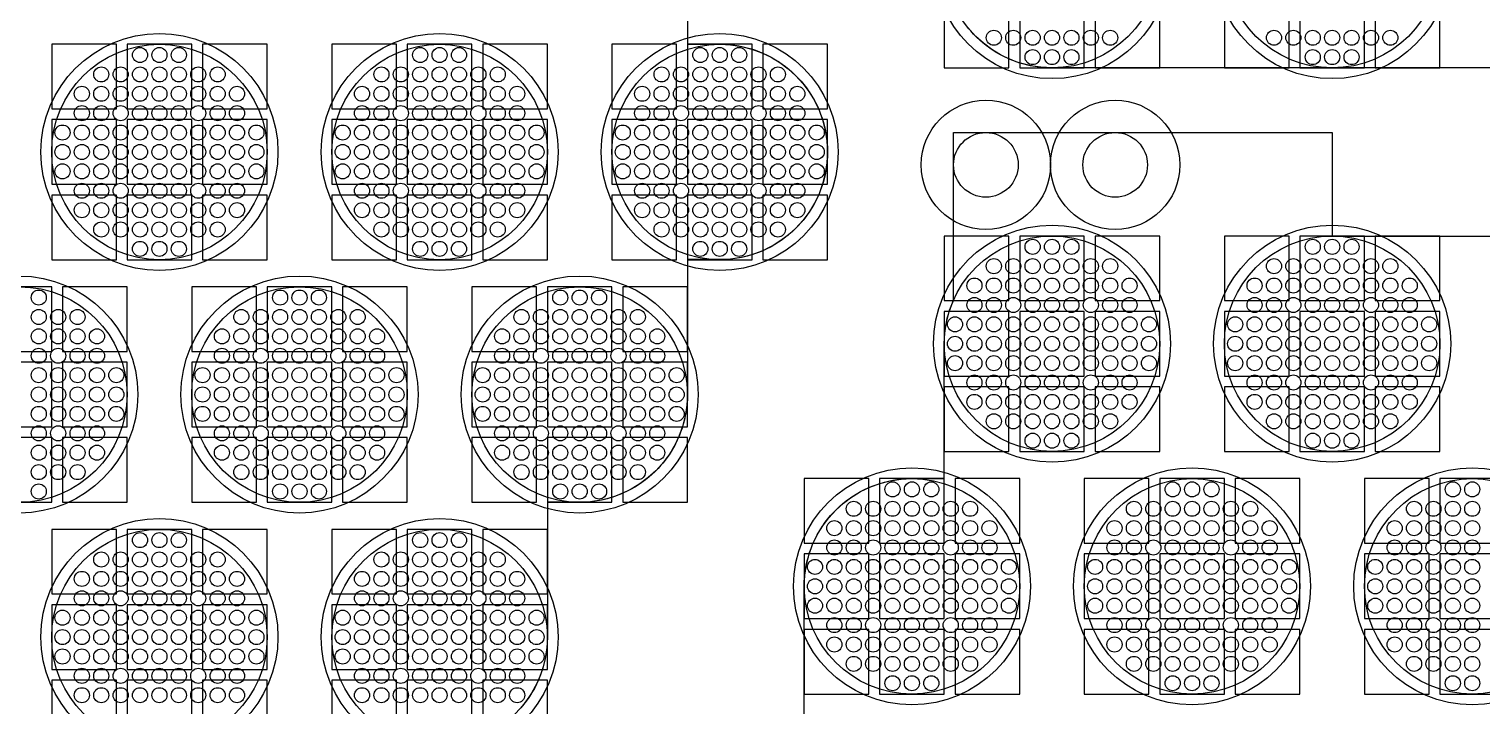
# Model space of a CAD drawing. Extents: x -49 to 54, y -38 to 38.
# Drawn here: x -30.54 to -23.79, y -26.14 to -22.99 of the extents above; entities that cross this region are included whole.
import ezdxf

# ---------------------------------------------------------------- set-up
doc = ezdxf.new("R2010")
doc.units = 0
for name, color, linetype in [('ADHESIVE_VIA_OPENINGS', 30, 'CONTINUOUS'), ('BACK_LAYER', 5, 'CONTINUOUS'), ('COND_LAYER_LOWER_ELECTRODE', 6, 'CONTINUOUS'), ('CONDUCTIVE_LAYER_BACK_LAYER', 2, 'CONTINUOUS'), ('EMITTER', 3, 'CONTINUOUS'), ('LOWER_ELECTRODE', 1, 'CONTINUOUS'), ('SUBSTRATE_VIA', 4, 'CONTINUOUS')]:
    doc.layers.add(name, color=color, linetype=linetype)

msp = doc.modelspace()

# ---------------------------------------------------------------- linework, layer by layer
at = {"layer": 'ADHESIVE_VIA_OPENINGS'}
for centre in [(-26.0953, -23.6238), (-25.4953, -23.6238)]:
    msp.add_circle(centre, 0.3, dxfattribs=at)
at = {"layer": 'BACK_LAYER'}
for points in [[(-26.2884, -23.1737), (-25.9884, -23.1737), (-25.9884, -22.8737), (-26.2884, -22.8737)], [(-25.9384, -23.1737), (-25.6384, -23.1737), (-25.6384, -22.8737), (-25.9384, -22.8737)], [(-25.5884, -23.1737), (-25.2884, -23.1737), (-25.2884, -22.8737), (-25.5884, -22.8737)], [(-24.9884, -23.1737), (-24.6884, -23.1737), (-24.6884, -22.8737), (-24.9884, -22.8737)], [(-24.6384, -23.1737), (-24.3384, -23.1737), (-24.3384, -22.8737), (-24.6384, -22.8737)], [(-24.2884, -23.1737), (-23.9884, -23.1737), (-23.9884, -22.8737), (-24.2884, -22.8737)], [(-30.4302, -23.3639), (-30.1302, -23.3639), (-30.1302, -23.0639), (-30.4302, -23.0639)], [(-30.0802, -23.3639), (-29.7802, -23.3639), (-29.7802, -23.0639), (-30.0802, -23.0639)], [(-29.7302, -23.3639), (-29.4302, -23.3639), (-29.4302, -23.0639), (-29.7302, -23.0639)], [(-29.1302, -23.3639), (-28.8302, -23.3639), (-28.8302, -23.0639), (-29.1302, -23.0639)], [(-28.7802, -23.3639), (-28.4802, -23.3639), (-28.4802, -23.0639), (-28.7802, -23.0639)], [(-28.4302, -23.3639), (-28.1302, -23.3639), (-28.1302, -23.0639), (-28.4302, -23.0639)], [(-27.8302, -23.3639), (-27.5302, -23.3639), (-27.5302, -23.0639), (-27.8302, -23.0639)], [(-27.4802, -23.3639), (-27.1802, -23.3639), (-27.1802, -23.0639), (-27.4802, -23.0639)], [(-27.1302, -23.3639), (-26.8302, -23.3639), (-26.8302, -23.0639), (-27.1302, -23.0639)], [(-30.4302, -23.7139), (-30.1302, -23.7139), (-30.1302, -23.4139), (-30.4302, -23.4139)], [(-30.0802, -23.7139), (-29.7802, -23.7139), (-29.7802, -23.4139), (-30.0802, -23.4139)], [(-29.7302, -23.7139), (-29.4302, -23.7139), (-29.4302, -23.4139), (-29.7302, -23.4139)], [(-29.1302, -23.7139), (-28.8302, -23.7139), (-28.8302, -23.4139), (-29.1302, -23.4139)], [(-28.7802, -23.7139), (-28.4802, -23.7139), (-28.4802, -23.4139), (-28.7802, -23.4139)], [(-28.4302, -23.7139), (-28.1302, -23.7139), (-28.1302, -23.4139), (-28.4302, -23.4139)], [(-27.8302, -23.7139), (-27.5302, -23.7139), (-27.5302, -23.4139), (-27.8302, -23.4139)], [(-27.4802, -23.7139), (-27.1802, -23.7139), (-27.1802, -23.4139), (-27.4802, -23.4139)], [(-27.1302, -23.7139), (-26.8302, -23.7139), (-26.8302, -23.4139), (-27.1302, -23.4139)], [(-30.4302, -24.0639), (-30.1302, -24.0639), (-30.1302, -23.7639), (-30.4302, -23.7639)], [(-30.0802, -24.0639), (-29.7802, -24.0639), (-29.7802, -23.7639), (-30.0802, -23.7639)], [(-29.7302, -24.0639), (-29.4302, -24.0639), (-29.4302, -23.7639), (-29.7302, -23.7639)], [(-29.1302, -24.0639), (-28.8302, -24.0639), (-28.8302, -23.7639), (-29.1302, -23.7639)], [(-28.7802, -24.0639), (-28.4802, -24.0639), (-28.4802, -23.7639), (-28.7802, -23.7639)], [(-28.4302, -24.0639), (-28.1302, -24.0639), (-28.1302, -23.7639), (-28.4302, -23.7639)], [(-27.8302, -24.0639), (-27.5302, -24.0639), (-27.5302, -23.7639), (-27.8302, -23.7639)], [(-27.4802, -24.0639), (-27.1802, -24.0639), (-27.1802, -23.7639), (-27.4802, -23.7639)], [(-27.1302, -24.0639), (-26.8302, -24.0639), (-26.8302, -23.7639), (-27.1302, -23.7639)], [(-26.2884, -24.2541), (-25.9884, -24.2541), (-25.9884, -23.9541), (-26.2884, -23.9541)], [(-25.9384, -24.2541), (-25.6384, -24.2541), (-25.6384, -23.9541), (-25.9384, -23.9541)], [(-25.5884, -24.2541), (-25.2884, -24.2541), (-25.2884, -23.9541), (-25.5884, -23.9541)], [(-24.9884, -24.2541), (-24.6884, -24.2541), (-24.6884, -23.9541), (-24.9884, -23.9541)], [(-24.6384, -24.2541), (-24.3384, -24.2541), (-24.3384, -23.9541), (-24.6384, -23.9541)], [(-24.2884, -24.2541), (-23.9884, -24.2541), (-23.9884, -23.9541), (-24.2884, -23.9541)], [(-30.7302, -24.4898), (-30.4302, -24.4898), (-30.4302, -24.1898), (-30.7302, -24.1898)], [(-30.3802, -24.4898), (-30.0802, -24.4898), (-30.0802, -24.1898), (-30.3802, -24.1898)], [(-29.7802, -24.4898), (-29.4802, -24.4898), (-29.4802, -24.1898), (-29.7802, -24.1898)], [(-29.4302, -24.4898), (-29.1302, -24.4898), (-29.1302, -24.1898), (-29.4302, -24.1898)], [(-29.0802, -24.4898), (-28.7802, -24.4898), (-28.7802, -24.1898), (-29.0802, -24.1898)], [(-28.4802, -24.4898), (-28.1802, -24.4898), (-28.1802, -24.1898), (-28.4802, -24.1898)], [(-28.1302, -24.4898), (-27.8302, -24.4898), (-27.8302, -24.1898), (-28.1302, -24.1898)], [(-27.7802, -24.4898), (-27.4802, -24.4898), (-27.4802, -24.1898), (-27.7802, -24.1898)], [(-26.2884, -24.6041), (-25.9884, -24.6041), (-25.9884, -24.3041), (-26.2884, -24.3041)], [(-25.9384, -24.6041), (-25.6384, -24.6041), (-25.6384, -24.3041), (-25.9384, -24.3041)], [(-25.5884, -24.6041), (-25.2884, -24.6041), (-25.2884, -24.3041), (-25.5884, -24.3041)], [(-24.9884, -24.6041), (-24.6884, -24.6041), (-24.6884, -24.3041), (-24.9884, -24.3041)], [(-24.6384, -24.6041), (-24.3384, -24.6041), (-24.3384, -24.3041), (-24.6384, -24.3041)], [(-24.2884, -24.6041), (-23.9884, -24.6041), (-23.9884, -24.3041), (-24.2884, -24.3041)], [(-30.7302, -24.8398), (-30.4302, -24.8398), (-30.4302, -24.5398), (-30.7302, -24.5398)], [(-30.3802, -24.8398), (-30.0802, -24.8398), (-30.0802, -24.5398), (-30.3802, -24.5398)], [(-29.7802, -24.8398), (-29.4802, -24.8398), (-29.4802, -24.5398), (-29.7802, -24.5398)], [(-29.4302, -24.8398), (-29.1302, -24.8398), (-29.1302, -24.5398), (-29.4302, -24.5398)], [(-29.0802, -24.8398), (-28.7802, -24.8398), (-28.7802, -24.5398), (-29.0802, -24.5398)], [(-28.4802, -24.8398), (-28.1802, -24.8398), (-28.1802, -24.5398), (-28.4802, -24.5398)], [(-28.1302, -24.8398), (-27.8302, -24.8398), (-27.8302, -24.5398), (-28.1302, -24.5398)], [(-27.7802, -24.8398), (-27.4802, -24.8398), (-27.4802, -24.5398), (-27.7802, -24.5398)], [(-26.2884, -24.9541), (-25.9884, -24.9541), (-25.9884, -24.6541), (-26.2884, -24.6541)], [(-25.9384, -24.9541), (-25.6384, -24.9541), (-25.6384, -24.6541), (-25.9384, -24.6541)], [(-25.5884, -24.9541), (-25.2884, -24.9541), (-25.2884, -24.6541), (-25.5884, -24.6541)], [(-24.9884, -24.9541), (-24.6884, -24.9541), (-24.6884, -24.6541), (-24.9884, -24.6541)], [(-24.6384, -24.9541), (-24.3384, -24.9541), (-24.3384, -24.6541), (-24.6384, -24.6541)], [(-24.2884, -24.9541), (-23.9884, -24.9541), (-23.9884, -24.6541), (-24.2884, -24.6541)], [(-30.7302, -25.1898), (-30.4302, -25.1898), (-30.4302, -24.8898), (-30.7302, -24.8898)], [(-30.3802, -25.1898), (-30.0802, -25.1898), (-30.0802, -24.8898), (-30.3802, -24.8898)], [(-29.7802, -25.1898), (-29.4802, -25.1898), (-29.4802, -24.8898), (-29.7802, -24.8898)], [(-29.4302, -25.1898), (-29.1302, -25.1898), (-29.1302, -24.8898), (-29.4302, -24.8898)], [(-29.0802, -25.1898), (-28.7802, -25.1898), (-28.7802, -24.8898), (-29.0802, -24.8898)], [(-28.4802, -25.1898), (-28.1802, -25.1898), (-28.1802, -24.8898), (-28.4802, -24.8898)], [(-28.1302, -25.1898), (-27.8302, -25.1898), (-27.8302, -24.8898), (-28.1302, -24.8898)], [(-27.7802, -25.1898), (-27.4802, -25.1898), (-27.4802, -24.8898), (-27.7802, -24.8898)], [(-26.9384, -25.38), (-26.6384, -25.38), (-26.6384, -25.08), (-26.9384, -25.08)], [(-26.5884, -25.38), (-26.2884, -25.38), (-26.2884, -25.08), (-26.5884, -25.08)], [(-26.2384, -25.38), (-25.9384, -25.38), (-25.9384, -25.08), (-26.2384, -25.08)], [(-25.6384, -25.38), (-25.3384, -25.38), (-25.3384, -25.08), (-25.6384, -25.08)], [(-25.2884, -25.38), (-24.9884, -25.38), (-24.9884, -25.08), (-25.2884, -25.08)], [(-24.9384, -25.38), (-24.6384, -25.38), (-24.6384, -25.08), (-24.9384, -25.08)], [(-24.3384, -25.38), (-24.0384, -25.38), (-24.0384, -25.08), (-24.3384, -25.08)], [(-23.9884, -25.38), (-23.6884, -25.38), (-23.6884, -25.08), (-23.9884, -25.08)], [(-30.4302, -25.6156), (-30.1302, -25.6156), (-30.1302, -25.3156), (-30.4302, -25.3156)], [(-30.0802, -25.6156), (-29.7802, -25.6156), (-29.7802, -25.3156), (-30.0802, -25.3156)], [(-29.7302, -25.6156), (-29.4302, -25.6156), (-29.4302, -25.3156), (-29.7302, -25.3156)], [(-29.1302, -25.6156), (-28.8302, -25.6156), (-28.8302, -25.3156), (-29.1302, -25.3156)], [(-28.7802, -25.6156), (-28.4802, -25.6156), (-28.4802, -25.3156), (-28.7802, -25.3156)], [(-28.4302, -25.6156), (-28.1302, -25.6156), (-28.1302, -25.3156), (-28.4302, -25.3156)], [(-26.9384, -25.73), (-26.6384, -25.73), (-26.6384, -25.43), (-26.9384, -25.43)], [(-26.5884, -25.73), (-26.2884, -25.73), (-26.2884, -25.43), (-26.5884, -25.43)], [(-26.2384, -25.73), (-25.9384, -25.73), (-25.9384, -25.43), (-26.2384, -25.43)], [(-25.6384, -25.73), (-25.3384, -25.73), (-25.3384, -25.43), (-25.6384, -25.43)], [(-25.2884, -25.73), (-24.9884, -25.73), (-24.9884, -25.43), (-25.2884, -25.43)], [(-24.9384, -25.73), (-24.6384, -25.73), (-24.6384, -25.43), (-24.9384, -25.43)], [(-24.3384, -25.73), (-24.0384, -25.73), (-24.0384, -25.43), (-24.3384, -25.43)], [(-23.9884, -25.73), (-23.6884, -25.73), (-23.6884, -25.43), (-23.9884, -25.43)], [(-30.4302, -25.9656), (-30.1302, -25.9656), (-30.1302, -25.6656), (-30.4302, -25.6656)], [(-30.0802, -25.9656), (-29.7802, -25.9656), (-29.7802, -25.6656), (-30.0802, -25.6656)], [(-29.7302, -25.9656), (-29.4302, -25.9656), (-29.4302, -25.6656), (-29.7302, -25.6656)], [(-29.1302, -25.9656), (-28.8302, -25.9656), (-28.8302, -25.6656), (-29.1302, -25.6656)], [(-28.7802, -25.9656), (-28.4802, -25.9656), (-28.4802, -25.6656), (-28.7802, -25.6656)], [(-28.4302, -25.9656), (-28.1302, -25.9656), (-28.1302, -25.6656), (-28.4302, -25.6656)], [(-26.9384, -26.08), (-26.6384, -26.08), (-26.6384, -25.78), (-26.9384, -25.78)], [(-26.5884, -26.08), (-26.2884, -26.08), (-26.2884, -25.78), (-26.5884, -25.78)], [(-26.2384, -26.08), (-25.9384, -26.08), (-25.9384, -25.78), (-26.2384, -25.78)], [(-25.6384, -26.08), (-25.3384, -26.08), (-25.3384, -25.78), (-25.6384, -25.78)], [(-25.2884, -26.08), (-24.9884, -26.08), (-24.9884, -25.78), (-25.2884, -25.78)], [(-24.9384, -26.08), (-24.6384, -26.08), (-24.6384, -25.78), (-24.9384, -25.78)], [(-24.3384, -26.08), (-24.0384, -26.08), (-24.0384, -25.78), (-24.3384, -25.78)], [(-23.9884, -26.08), (-23.6884, -26.08), (-23.6884, -25.78), (-23.9884, -25.78)], [(-30.4302, -26.3156), (-30.1302, -26.3156), (-30.1302, -26.0156), (-30.4302, -26.0156)], [(-30.0802, -26.3156), (-29.7802, -26.3156), (-29.7802, -26.0156), (-30.0802, -26.0156)], [(-29.7302, -26.3156), (-29.4302, -26.3156), (-29.4302, -26.0156), (-29.7302, -26.0156)], [(-29.1302, -26.3156), (-28.8302, -26.3156), (-28.8302, -26.0156), (-29.1302, -26.0156)], [(-28.7802, -26.3156), (-28.4802, -26.3156), (-28.4802, -26.0156), (-28.7802, -26.0156)], [(-28.4302, -26.3156), (-28.1302, -26.3156), (-28.1302, -26.0156), (-28.4302, -26.0156)]]:
    msp.add_lwpolyline(points, close=True, dxfattribs=at)
at = {"layer": 'COND_LAYER_LOWER_ELECTRODE'}
for centre in [(-25.7884, -22.6737), (-24.4884, -22.6737), (-29.9302, -23.5639), (-28.6302, -23.5639), (-27.3302, -23.5639), (-25.7884, -24.4541), (-24.4884, -24.4541), (-30.5802, -24.6898), (-29.2802, -24.6898), (-27.9802, -24.6898), (-26.4384, -25.58), (-25.1384, -25.58), (-23.8384, -25.58), (-29.9302, -25.8156), (-28.6302, -25.8156)]:
    msp.add_circle(centre, 0.55, dxfattribs=at)
at = {"layer": 'CONDUCTIVE_LAYER_BACK_LAYER'}
for points in [[(-27.4802, -22.4381), (-27.4802, -23.064), (-27.3203, -23.064), (-27.3004, -23.0648), (-27.2806, -23.0664), (-27.2609, -23.0688), (-27.2412, -23.0719), (-27.2217, -23.0759), (-27.2024, -23.0805), (-27.1833, -23.086), (-27.1644, -23.0922), (-27.1458, -23.0992), (-27.1275, -23.1069), (-27.1094, -23.1153), (-27.0918, -23.1245), (-27.0745, -23.1343), (-27.0576, -23.1448), (-27.0412, -23.156), (-27.0252, -23.1678), (-27.0097, -23.1802), (-26.9947, -23.1933), (-26.9802, -23.2069), (-26.9663, -23.2211), (-26.9529, -23.2358), (-26.9402, -23.2511), (-26.9281, -23.2668), (-26.9166, -23.2831), (-26.9057, -23.2997), (-26.8956, -23.3168), (-26.8861, -23.3343), (-26.8773, -23.3521), (-26.8692, -23.3703), (-26.8619, -23.3888), (-26.8553, -23.4075), (-26.8495, -23.4265), (-26.8444, -23.4458), (-26.8401, -23.4652), (-26.8365, -23.4847), (-26.8338, -23.5044), (-26.8318, -23.5242), (-26.8306, -23.5441), (-26.8302, -23.5639), (-26.8306, -23.5838), (-26.8318, -23.6037), (-26.8338, -23.6234), (-26.8365, -23.6431), (-26.8401, -23.6627), (-26.8444, -23.6821), (-26.8495, -23.7013), (-26.8553, -23.7203), (-26.8619, -23.7391), (-26.8692, -23.7576), (-26.8773, -23.7757), (-26.8861, -23.7936), (-26.8956, -23.8111), (-26.9057, -23.8281), (-26.9166, -23.8448), (-26.9281, -23.861), (-26.9402, -23.8768), (-26.9529, -23.8921), (-26.9663, -23.9068), (-26.9802, -23.921), (-26.9947, -23.9346), (-27.0097, -23.9477), (-27.0252, -23.9601), (-27.0412, -23.9719), (-27.0576, -23.9831), (-27.0745, -23.9936), (-27.0918, -24.0034), (-27.1094, -24.0126), (-27.1275, -24.021), (-27.1458, -24.0287), (-27.1644, -24.0356), (-27.1833, -24.0419), (-27.2024, -24.0473), (-27.2217, -24.052), (-27.2412, -24.056), (-27.2609, -24.0591), (-27.2806, -24.0615), (-27.3004, -24.063), (-27.3203, -24.0638), (-27.4802, -24.0638), (-27.4802, -24.6898), (-27.4806, -24.7096), (-27.4818, -24.7295), (-27.4838, -24.7493), (-27.4865, -24.769), (-27.4901, -24.7885), (-27.4944, -24.8079), (-27.4995, -24.8272), (-27.5053, -24.8462), (-27.5119, -24.8649), (-27.5192, -24.8834), (-27.5273, -24.9016), (-27.5361, -24.9194), (-27.5456, -24.9369), (-27.5557, -24.954), (-27.5666, -24.9706), (-27.5781, -24.9869), (-27.5902, -25.0026), (-27.6029, -25.0179), (-27.6163, -25.0326), (-27.6302, -25.0468), (-27.6447, -25.0605), (-27.6597, -25.0735), (-27.6752, -25.0859), (-27.6912, -25.0978), (-27.7076, -25.1089), (-27.7245, -25.1194), (-27.7418, -25.1293), (-27.7594, -25.1384), (-27.7775, -25.1468), (-27.7958, -25.1545), (-27.8144, -25.1615), (-27.8333, -25.1677), (-27.8524, -25.1732), (-27.8717, -25.1779), (-27.8912, -25.1818), (-27.9109, -25.1849), (-27.9306, -25.1873), (-27.9504, -25.1889), (-27.9703, -25.1897), (-28.1302, -25.1897), (-28.1302, -25.8156), (-28.1306, -25.8355), (-28.1318, -25.8553), (-28.1338, -25.8751), (-28.1365, -25.8948), (-28.1401, -25.9144), (-28.1444, -25.9338), (-28.1495, -25.953), (-28.1553, -25.972), (-28.1619, -25.9908), (-28.1692, -26.0092), (-28.1773, -26.0274), (-28.1861, -26.0453), (-28.1956, -26.0627), (-28.2057, -26.0798), (-28.2166, -26.0965), (-28.2281, -26.1127), (-28.2402, -26.1285), (-28.2529, -26.1437)], [(-23.1784, -23.1736), (-25.7983, -23.1736), (-25.8182, -23.1729), (-25.838, -23.1713), (-25.8577, -23.1689), (-25.8774, -23.1658), (-25.8969, -23.1618), (-25.9162, -23.1571), (-25.9353, -23.1517), (-25.9542, -23.1455), (-25.9728, -23.1385), (-25.9911, -23.1308), (-26.0091, -23.1224), (-26.0268, -23.1132), (-26.0441, -23.1034), (-26.061, -23.0929), (-26.0774, -23.0817), (-26.0934, -23.0699), (-26.1089, -23.0575), (-26.1239, -23.0444), (-26.1384, -23.0308), (-26.1523, -23.0166), (-26.1656, -23.0019), (-26.1784, -22.9866)], [(-26.9384, -26.2059), (-26.9384, -25.58), (-26.938, -25.5601), (-26.9368, -25.5402), (-26.9348, -25.5205), (-26.9321, -25.5008), (-26.9285, -25.4812), (-26.9242, -25.4618), (-26.9191, -25.4426), (-26.9133, -25.4236), (-26.9067, -25.4048), (-26.8993, -25.3863), (-26.8913, -25.3682), (-26.8825, -25.3503), (-26.873, -25.3328), (-26.8629, -25.3158), (-26.852, -25.2991), (-26.8405, -25.2829), (-26.8284, -25.2671), (-26.8156, -25.2519), (-26.8023, -25.2371), (-26.7884, -25.2229), (-26.7739, -25.2093), (-26.7589, -25.1962), (-26.7434, -25.1838), (-26.7274, -25.172), (-26.711, -25.1608), (-26.6941, -25.1503), (-26.6768, -25.1405), (-26.6591, -25.1313), (-26.6411, -25.1229), (-26.6228, -25.1152), (-26.6042, -25.1083), (-26.5853, -25.102), (-26.5662, -25.0966), (-26.5469, -25.0919), (-26.5274, -25.0879), (-26.5077, -25.0848), (-26.488, -25.0824), (-26.4682, -25.0809), (-26.4483, -25.0801), (-26.2884, -25.0801), (-26.2884, -24.4541), (-26.288, -24.4343), (-26.2868, -24.4144), (-26.2848, -24.3946), (-26.2821, -24.3749), (-26.2785, -24.3554), (-26.2742, -24.336), (-26.2691, -24.3167), (-26.2633, -24.2977), (-26.2567, -24.279), (-26.2493, -24.2605), (-26.2453, -24.2514), (-26.2453, -23.4738), (-24.4884, -23.4738), (-24.4884, -23.9542), (-23.1784, -23.9542)]]:
    msp.add_lwpolyline(points, dxfattribs=at)
at = {"layer": 'EMITTER'}
for centre in [(-25.7884, -22.6737), (-24.4884, -22.6737), (-29.9302, -23.5639), (-28.6302, -23.5639), (-27.3302, -23.5639), (-25.7884, -24.4541), (-24.4884, -24.4541), (-30.5802, -24.6898), (-29.2802, -24.6898), (-27.9802, -24.6898), (-26.4384, -25.58), (-25.1384, -25.58), (-23.8384, -25.58), (-29.9302, -25.8156), (-28.6302, -25.8156)]:
    msp.add_circle(centre, 0.5, dxfattribs=at)
at = {"layer": 'LOWER_ELECTRODE'}
for centre in [(-26.0584, -23.0337), (-25.9684, -23.0337), (-25.8784, -23.0337), (-25.7884, -23.0337), (-25.6984, -23.0337), (-25.6084, -23.0337), (-25.5184, -23.0337), (-24.7584, -23.0337), (-24.6684, -23.0337), (-24.5784, -23.0337), (-24.4884, -23.0337), (-24.3984, -23.0337), (-24.3084, -23.0337), (-24.2184, -23.0337), (-30.0202, -23.1139), (-29.9302, -23.1139), (-29.8402, -23.1139), (-28.7202, -23.1139), (-28.6302, -23.1139), (-28.5402, -23.1139), (-27.4202, -23.1139), (-27.3302, -23.1139), (-27.2402, -23.1139), (-25.8784, -23.1237), (-25.7884, -23.1237), (-25.6984, -23.1237), (-24.5784, -23.1237), (-24.4884, -23.1237), (-24.3984, -23.1237), (-30.2002, -23.2039), (-30.1102, -23.2039), (-30.0202, -23.2039), (-29.9302, -23.2039), (-29.8402, -23.2039), (-29.7502, -23.2039), (-29.6602, -23.2039), (-28.9002, -23.2039), (-28.8102, -23.2039), (-28.7202, -23.2039), (-28.6302, -23.2039), (-28.5402, -23.2039), (-28.4502, -23.2039), (-28.3602, -23.2039), (-27.6002, -23.2039), (-27.5102, -23.2039), (-27.4202, -23.2039), (-27.3302, -23.2039), (-27.2402, -23.2039), (-27.1502, -23.2039), (-27.0602, -23.2039), (-30.2902, -23.2939), (-30.2002, -23.2939), (-30.1102, -23.2939), (-30.0202, -23.2939), (-29.9302, -23.2939), (-29.8402, -23.2939), (-29.7502, -23.2939), (-29.6602, -23.2939), (-29.5702, -23.2939), (-28.9902, -23.2939), (-28.9002, -23.2939), (-28.8102, -23.2939), (-28.7202, -23.2939), (-28.6302, -23.2939), (-28.5402, -23.2939), (-28.4502, -23.2939), (-28.3602, -23.2939), (-28.2702, -23.2939), (-27.6902, -23.2939), (-27.6002, -23.2939), (-27.5102, -23.2939), (-27.4202, -23.2939), (-27.3302, -23.2939), (-27.2402, -23.2939), (-27.1502, -23.2939), (-27.0602, -23.2939), (-26.9702, -23.2939), (-30.2902, -23.3839), (-30.2002, -23.3839), (-30.1102, -23.3839), (-30.0202, -23.3839), (-29.9302, -23.3839), (-29.8402, -23.3839), (-29.7502, -23.3839), (-29.6602, -23.3839), (-29.5702, -23.3839), (-28.9902, -23.3839), (-28.9002, -23.3839), (-28.8102, -23.3839), (-28.7202, -23.3839), (-28.6302, -23.3839), (-28.5402, -23.3839), (-28.4502, -23.3839), (-28.3602, -23.3839), (-28.2702, -23.3839), (-27.6902, -23.3839), (-27.6002, -23.3839), (-27.5102, -23.3839), (-27.4202, -23.3839), (-27.3302, -23.3839), (-27.2402, -23.3839), (-27.1502, -23.3839), (-27.0602, -23.3839), (-26.9702, -23.3839), (-30.3802, -23.4739), (-30.2902, -23.4739), (-30.2002, -23.4739), (-30.1102, -23.4739), (-30.0202, -23.4739), (-29.9302, -23.4739), (-29.8402, -23.4739), (-29.7502, -23.4739), (-29.6602, -23.4739), (-29.5702, -23.4739), (-29.4802, -23.4739), (-29.0802, -23.4739), (-28.9902, -23.4739), (-28.9002, -23.4739), (-28.8102, -23.4739), (-28.7202, -23.4739), (-28.6302, -23.4739), (-28.5402, -23.4739), (-28.4502, -23.4739), (-28.3602, -23.4739), (-28.2702, -23.4739), (-28.1802, -23.4739), (-27.7802, -23.4739), (-27.6902, -23.4739), (-27.6002, -23.4739), (-27.5102, -23.4739), (-27.4202, -23.4739), (-27.3302, -23.4739), (-27.2402, -23.4739), (-27.1502, -23.4739), (-27.0602, -23.4739), (-26.9702, -23.4739), (-26.8802, -23.4739), (-30.3802, -23.5639), (-30.2902, -23.5639), (-30.2002, -23.5639), (-30.1102, -23.5639), (-30.0202, -23.5639), (-29.9302, -23.5639), (-29.8402, -23.5639), (-29.7502, -23.5639), (-29.6602, -23.5639), (-29.5702, -23.5639), (-29.4802, -23.5639), (-29.0802, -23.5639), (-28.9902, -23.5639), (-28.9002, -23.5639), (-28.8102, -23.5639), (-28.7202, -23.5639), (-28.6302, -23.5639), (-28.5402, -23.5639), (-28.4502, -23.5639), (-28.3602, -23.5639), (-28.2702, -23.5639), (-28.1802, -23.5639), (-27.7802, -23.5639), (-27.6902, -23.5639), (-27.6002, -23.5639), (-27.5102, -23.5639), (-27.4202, -23.5639), (-27.3302, -23.5639), (-27.2402, -23.5639), (-27.1502, -23.5639), (-27.0602, -23.5639), (-26.9702, -23.5639), (-26.8802, -23.5639), (-30.3802, -23.6539), (-30.2902, -23.6539), (-30.2002, -23.6539), (-30.1102, -23.6539), (-30.0202, -23.6539), (-29.9302, -23.6539), (-29.8402, -23.6539), (-29.7502, -23.6539), (-29.6602, -23.6539), (-29.5702, -23.6539), (-29.4802, -23.6539), (-29.0802, -23.6539), (-28.9902, -23.6539), (-28.9002, -23.6539), (-28.8102, -23.6539), (-28.7202, -23.6539), (-28.6302, -23.6539), (-28.5402, -23.6539), (-28.4502, -23.6539), (-28.3602, -23.6539), (-28.2702, -23.6539), (-28.1802, -23.6539), (-27.7802, -23.6539), (-27.6902, -23.6539), (-27.6002, -23.6539), (-27.5102, -23.6539), (-27.4202, -23.6539), (-27.3302, -23.6539), (-27.2402, -23.6539), (-27.1502, -23.6539), (-27.0602, -23.6539), (-26.9702, -23.6539), (-26.8802, -23.6539), (-30.2902, -23.7439), (-30.2002, -23.7439), (-30.1102, -23.7439), (-30.0202, -23.7439), (-29.9302, -23.7439), (-29.8402, -23.7439), (-29.7502, -23.7439), (-29.6602, -23.7439), (-29.5702, -23.7439), (-28.9902, -23.7439), (-28.9002, -23.7439), (-28.8102, -23.7439), (-28.7202, -23.7439), (-28.6302, -23.7439), (-28.5402, -23.7439), (-28.4502, -23.7439), (-28.3602, -23.7439), (-28.2702, -23.7439), (-27.6902, -23.7439), (-27.6002, -23.7439), (-27.5102, -23.7439), (-27.4202, -23.7439), (-27.3302, -23.7439), (-27.2402, -23.7439), (-27.1502, -23.7439), (-27.0602, -23.7439), (-26.9702, -23.7439), (-30.2902, -23.8339), (-30.2002, -23.8339), (-30.1102, -23.8339), (-30.0202, -23.8339), (-29.9302, -23.8339), (-29.8402, -23.8339), (-29.7502, -23.8339), (-29.6602, -23.8339), (-29.5702, -23.8339), (-28.9902, -23.8339), (-28.9002, -23.8339), (-28.8102, -23.8339), (-28.7202, -23.8339), (-28.6302, -23.8339), (-28.5402, -23.8339), (-28.4502, -23.8339), (-28.3602, -23.8339), (-28.2702, -23.8339), (-27.6902, -23.8339), (-27.6002, -23.8339), (-27.5102, -23.8339), (-27.4202, -23.8339), (-27.3302, -23.8339), (-27.2402, -23.8339), (-27.1502, -23.8339), (-27.0602, -23.8339), (-26.9702, -23.8339), (-30.2002, -23.9239), (-30.1102, -23.9239), (-30.0202, -23.9239), (-29.9302, -23.9239), (-29.8402, -23.9239), (-29.7502, -23.9239), (-29.6602, -23.9239), (-28.9002, -23.9239), (-28.8102, -23.9239), (-28.7202, -23.9239), (-28.6302, -23.9239), (-28.5402, -23.9239), (-28.4502, -23.9239), (-28.3602, -23.9239), (-27.6002, -23.9239), (-27.5102, -23.9239), (-27.4202, -23.9239), (-27.3302, -23.9239), (-27.2402, -23.9239), (-27.1502, -23.9239), (-27.0602, -23.9239), (-30.0202, -24.0139), (-29.9302, -24.0139), (-29.8402, -24.0139), (-28.7202, -24.0139), (-28.6302, -24.0139), (-28.5402, -24.0139), (-27.4202, -24.0139), (-27.3302, -24.0139), (-27.2402, -24.0139), (-25.8784, -24.0041), (-25.7884, -24.0041), (-25.6984, -24.0041), (-24.5784, -24.0041), (-24.4884, -24.0041), (-24.3984, -24.0041), (-26.0584, -24.0941), (-25.9684, -24.0941), (-25.8784, -24.0941), (-25.7884, -24.0941), (-25.6984, -24.0941), (-25.6084, -24.0941), (-25.5184, -24.0941), (-24.7584, -24.0941), (-24.6684, -24.0941), (-24.5784, -24.0941), (-24.4884, -24.0941), (-24.3984, -24.0941), (-24.3084, -24.0941), (-24.2184, -24.0941), (-26.1484, -24.1841), (-26.0584, -24.1841), (-25.9684, -24.1841), (-25.8784, -24.1841), (-25.7884, -24.1841), (-25.6984, -24.1841), (-25.6084, -24.1841), (-25.5184, -24.1841), (-25.4284, -24.1841), (-24.8484, -24.1841), (-24.7584, -24.1841), (-24.6684, -24.1841), (-24.5784, -24.1841), (-24.4884, -24.1841), (-24.3984, -24.1841), (-24.3084, -24.1841), (-24.2184, -24.1841), (-24.1284, -24.1841), (-30.4902, -24.2398), (-29.3702, -24.2398), (-29.2802, -24.2398), (-29.1902, -24.2398), (-28.0702, -24.2398), (-27.9802, -24.2398), (-27.8902, -24.2398), (-26.1484, -24.2741), (-26.0584, -24.2741), (-25.9684, -24.2741), (-25.8784, -24.2741), (-25.7884, -24.2741), (-25.6984, -24.2741), (-25.6084, -24.2741), (-25.5184, -24.2741), (-25.4284, -24.2741), (-24.8484, -24.2741), (-24.7584, -24.2741), (-24.6684, -24.2741), (-24.5784, -24.2741), (-24.4884, -24.2741), (-24.3984, -24.2741), (-24.3084, -24.2741), (-24.2184, -24.2741), (-24.1284, -24.2741), (-30.4902, -24.3298), (-30.4002, -24.3298), (-30.3102, -24.3298), (-29.5502, -24.3298), (-29.4602, -24.3298), (-29.3702, -24.3298), (-29.2802, -24.3298), (-29.1902, -24.3298), (-29.1002, -24.3298), (-29.0102, -24.3298), (-28.2502, -24.3298), (-28.1602, -24.3298), (-28.0702, -24.3298), (-27.9802, -24.3298), (-27.8902, -24.3298), (-27.8002, -24.3298), (-27.7102, -24.3298), (-26.2384, -24.3641), (-26.1484, -24.3641), (-26.0584, -24.3641), (-25.9684, -24.3641), (-25.8784, -24.3641), (-25.7884, -24.3641), (-25.6984, -24.3641), (-25.6084, -24.3641), (-25.5184, -24.3641), (-25.4284, -24.3641), (-25.3384, -24.3641), (-24.9384, -24.3641), (-24.8484, -24.3641), (-24.7584, -24.3641), (-24.6684, -24.3641), (-24.5784, -24.3641), (-24.4884, -24.3641), (-24.3984, -24.3641), (-24.3084, -24.3641), (-24.2184, -24.3641), (-24.1284, -24.3641), (-24.0384, -24.3641), (-30.4902, -24.4198), (-30.4002, -24.4198), (-30.3102, -24.4198), (-30.2202, -24.4198), (-29.6402, -24.4198), (-29.5502, -24.4198), (-29.4602, -24.4198), (-29.3702, -24.4198), (-29.2802, -24.4198), (-29.1902, -24.4198), (-29.1002, -24.4198), (-29.0102, -24.4198), (-28.9202, -24.4198), (-28.3402, -24.4198), (-28.2502, -24.4198), (-28.1602, -24.4198), (-28.0702, -24.4198), (-27.9802, -24.4198), (-27.8902, -24.4198), (-27.8002, -24.4198), (-27.7102, -24.4198), (-27.6202, -24.4198), (-26.2384, -24.4541), (-26.1484, -24.4541), (-26.0584, -24.4541), (-25.9684, -24.4541), (-25.8784, -24.4541), (-25.7884, -24.4541), (-25.6984, -24.4541), (-25.6084, -24.4541), (-25.5184, -24.4541), (-25.4284, -24.4541), (-25.3384, -24.4541), (-24.9384, -24.4541), (-24.8484, -24.4541), (-24.7584, -24.4541), (-24.6684, -24.4541), (-24.5784, -24.4541), (-24.4884, -24.4541), (-24.3984, -24.4541), (-24.3084, -24.4541), (-24.2184, -24.4541), (-24.1284, -24.4541), (-24.0384, -24.4541), (-30.4902, -24.5098), (-30.4002, -24.5098), (-30.3102, -24.5098), (-30.2202, -24.5098), (-29.6402, -24.5098), (-29.5502, -24.5098), (-29.4602, -24.5098), (-29.3702, -24.5098), (-29.2802, -24.5098), (-29.1902, -24.5098), (-29.1002, -24.5098), (-29.0102, -24.5098), (-28.9202, -24.5098), (-28.3402, -24.5098), (-28.2502, -24.5098), (-28.1602, -24.5098), (-28.0702, -24.5098), (-27.9802, -24.5098), (-27.8902, -24.5098), (-27.8002, -24.5098), (-27.7102, -24.5098), (-27.6202, -24.5098), (-26.2384, -24.5441), (-26.1484, -24.5441), (-26.0584, -24.5441), (-25.9684, -24.5441), (-25.8784, -24.5441), (-25.7884, -24.5441), (-25.6984, -24.5441), (-25.6084, -24.5441), (-25.5184, -24.5441), (-25.4284, -24.5441), (-25.3384, -24.5441), (-24.9384, -24.5441), (-24.8484, -24.5441), (-24.7584, -24.5441), (-24.6684, -24.5441), (-24.5784, -24.5441), (-24.4884, -24.5441), (-24.3984, -24.5441), (-24.3084, -24.5441), (-24.2184, -24.5441), (-24.1284, -24.5441), (-24.0384, -24.5441), (-30.4902, -24.5998), (-30.4002, -24.5998), (-30.3102, -24.5998), (-30.2202, -24.5998), (-30.1302, -24.5998), (-29.7302, -24.5998), (-29.6402, -24.5998), (-29.5502, -24.5998), (-29.4602, -24.5998), (-29.3702, -24.5998), (-29.2802, -24.5998), (-29.1902, -24.5998), (-29.1002, -24.5998), (-29.0102, -24.5998), (-28.9202, -24.5998), (-28.8302, -24.5998), (-28.4302, -24.5998), (-28.3402, -24.5998), (-28.2502, -24.5998), (-28.1602, -24.5998), (-28.0702, -24.5998), (-27.9802, -24.5998), (-27.8902, -24.5998), (-27.8002, -24.5998), (-27.7102, -24.5998), (-27.6202, -24.5998), (-27.5302, -24.5998), (-26.1484, -24.6341), (-26.0584, -24.6341), (-25.9684, -24.6341), (-25.8784, -24.6341), (-25.7884, -24.6341), (-25.6984, -24.6341), (-25.6084, -24.6341), (-25.5184, -24.6341), (-25.4284, -24.6341), (-24.8484, -24.6341), (-24.7584, -24.6341), (-24.6684, -24.6341), (-24.5784, -24.6341), (-24.4884, -24.6341), (-24.3984, -24.6341), (-24.3084, -24.6341), (-24.2184, -24.6341), (-24.1284, -24.6341), (-30.4902, -24.6898), (-30.4002, -24.6898), (-30.3102, -24.6898), (-30.2202, -24.6898), (-30.1302, -24.6898), (-29.7302, -24.6898), (-29.6402, -24.6898), (-29.5502, -24.6898), (-29.4602, -24.6898), (-29.3702, -24.6898), (-29.2802, -24.6898), (-29.1902, -24.6898), (-29.1002, -24.6898), (-29.0102, -24.6898), (-28.9202, -24.6898), (-28.8302, -24.6898), (-28.4302, -24.6898), (-28.3402, -24.6898), (-28.2502, -24.6898), (-28.1602, -24.6898), (-28.0702, -24.6898), (-27.9802, -24.6898), (-27.8902, -24.6898), (-27.8002, -24.6898), (-27.7102, -24.6898), (-27.6202, -24.6898), (-27.5302, -24.6898), (-26.1484, -24.7241), (-26.0584, -24.7241), (-25.9684, -24.7241), (-25.8784, -24.7241), (-25.7884, -24.7241), (-25.6984, -24.7241), (-25.6084, -24.7241), (-25.5184, -24.7241), (-25.4284, -24.7241), (-24.8484, -24.7241), (-24.7584, -24.7241), (-24.6684, -24.7241), (-24.5784, -24.7241), (-24.4884, -24.7241), (-24.3984, -24.7241), (-24.3084, -24.7241), (-24.2184, -24.7241), (-24.1284, -24.7241), (-30.4902, -24.7798), (-30.4002, -24.7798), (-30.3102, -24.7798), (-30.2202, -24.7798), (-30.1302, -24.7798), (-29.7302, -24.7798), (-29.6402, -24.7798), (-29.5502, -24.7798), (-29.4602, -24.7798), (-29.3702, -24.7798), (-29.2802, -24.7798), (-29.1902, -24.7798), (-29.1002, -24.7798), (-29.0102, -24.7798), (-28.9202, -24.7798), (-28.8302, -24.7798), (-28.4302, -24.7798), (-28.3402, -24.7798), (-28.2502, -24.7798), (-28.1602, -24.7798), (-28.0702, -24.7798), (-27.9802, -24.7798), (-27.8902, -24.7798), (-27.8002, -24.7798), (-27.7102, -24.7798), (-27.6202, -24.7798), (-27.5302, -24.7798), (-26.0584, -24.8141), (-25.9684, -24.8141), (-25.8784, -24.8141), (-25.7884, -24.8141), (-25.6984, -24.8141), (-25.6084, -24.8141), (-25.5184, -24.8141), (-24.7584, -24.8141), (-24.6684, -24.8141), (-24.5784, -24.8141), (-24.4884, -24.8141), (-24.3984, -24.8141), (-24.3084, -24.8141), (-24.2184, -24.8141), (-30.4902, -24.8698), (-30.4002, -24.8698), (-30.3102, -24.8698), (-30.2202, -24.8698), (-29.6402, -24.8698), (-29.5502, -24.8698), (-29.4602, -24.8698), (-29.3702, -24.8698), (-29.2802, -24.8698), (-29.1902, -24.8698), (-29.1002, -24.8698), (-29.0102, -24.8698), (-28.9202, -24.8698), (-28.3402, -24.8698), (-28.2502, -24.8698), (-28.1602, -24.8698), (-28.0702, -24.8698), (-27.9802, -24.8698), (-27.8902, -24.8698), (-27.8002, -24.8698), (-27.7102, -24.8698), (-27.6202, -24.8698), (-25.8784, -24.9041), (-25.7884, -24.9041), (-25.6984, -24.9041), (-24.5784, -24.9041), (-24.4884, -24.9041), (-24.3984, -24.9041), (-30.4902, -24.9598), (-30.4002, -24.9598), (-30.3102, -24.9598), (-30.2202, -24.9598), (-29.6402, -24.9598), (-29.5502, -24.9598), (-29.4602, -24.9598), (-29.3702, -24.9598), (-29.2802, -24.9598), (-29.1902, -24.9598), (-29.1002, -24.9598), (-29.0102, -24.9598), (-28.9202, -24.9598), (-28.3402, -24.9598), (-28.2502, -24.9598), (-28.1602, -24.9598), (-28.0702, -24.9598), (-27.9802, -24.9598), (-27.8902, -24.9598), (-27.8002, -24.9598), (-27.7102, -24.9598), (-27.6202, -24.9598), (-30.4902, -25.0498), (-30.4002, -25.0498), (-30.3102, -25.0498), (-29.5502, -25.0498), (-29.4602, -25.0498), (-29.3702, -25.0498), (-29.2802, -25.0498), (-29.1902, -25.0498), (-29.1002, -25.0498), (-29.0102, -25.0498), (-28.2502, -25.0498), (-28.1602, -25.0498), (-28.0702, -25.0498), (-27.9802, -25.0498), (-27.8902, -25.0498), (-27.8002, -25.0498), (-27.7102, -25.0498), (-30.4902, -25.1398), (-29.3702, -25.1398), (-29.2802, -25.1398), (-29.1902, -25.1398), (-28.0702, -25.1398), (-27.9802, -25.1398), (-27.8902, -25.1398), (-26.5284, -25.13), (-26.4384, -25.13), (-26.3484, -25.13), (-25.2284, -25.13), (-25.1384, -25.13), (-25.0484, -25.13), (-23.9284, -25.13), (-23.8384, -25.13), (-26.7084, -25.22), (-26.6184, -25.22), (-26.5284, -25.22), (-26.4384, -25.22), (-26.3484, -25.22), (-26.2584, -25.22), (-26.1684, -25.22), (-25.4084, -25.22), (-25.3184, -25.22), (-25.2284, -25.22), (-25.1384, -25.22), (-25.0484, -25.22), (-24.9584, -25.22), (-24.8684, -25.22), (-24.1084, -25.22), (-24.0184, -25.22), (-23.9284, -25.22), (-23.8384, -25.22), (-26.7984, -25.31), (-26.7084, -25.31), (-26.6184, -25.31), (-26.5284, -25.31), (-26.4384, -25.31), (-26.3484, -25.31), (-26.2584, -25.31), (-26.1684, -25.31), (-26.0784, -25.31), (-25.4984, -25.31), (-25.4084, -25.31), (-25.3184, -25.31), (-25.2284, -25.31), (-25.1384, -25.31), (-25.0484, -25.31), (-24.9584, -25.31), (-24.8684, -25.31), (-24.7784, -25.31), (-24.1984, -25.31), (-24.1084, -25.31), (-24.0184, -25.31), (-23.9284, -25.31), (-23.8384, -25.31), (-30.0202, -25.3656), (-29.9302, -25.3656), (-29.8402, -25.3656), (-28.7202, -25.3656), (-28.6302, -25.3656), (-28.5402, -25.3656), (-26.7984, -25.4), (-26.7084, -25.4), (-26.6184, -25.4), (-26.5284, -25.4), (-26.4384, -25.4), (-26.3484, -25.4), (-26.2584, -25.4), (-26.1684, -25.4), (-26.0784, -25.4), (-25.4984, -25.4), (-25.4084, -25.4), (-25.3184, -25.4), (-25.2284, -25.4), (-25.1384, -25.4), (-25.0484, -25.4), (-24.9584, -25.4), (-24.8684, -25.4), (-24.7784, -25.4), (-24.1984, -25.4), (-24.1084, -25.4), (-24.0184, -25.4), (-23.9284, -25.4), (-23.8384, -25.4), (-30.2002, -25.4556), (-30.1102, -25.4556), (-30.0202, -25.4556), (-29.9302, -25.4556), (-29.8402, -25.4556), (-29.7502, -25.4556), (-29.6602, -25.4556), (-28.9002, -25.4556), (-28.8102, -25.4556), (-28.7202, -25.4556), (-28.6302, -25.4556), (-28.5402, -25.4556), (-28.4502, -25.4556), (-28.3602, -25.4556), (-26.8884, -25.49), (-26.7984, -25.49), (-26.7084, -25.49), (-26.6184, -25.49), (-26.5284, -25.49), (-26.4384, -25.49), (-26.3484, -25.49), (-26.2584, -25.49), (-26.1684, -25.49), (-26.0784, -25.49), (-25.9884, -25.49), (-25.5884, -25.49), (-25.4984, -25.49), (-25.4084, -25.49), (-25.3184, -25.49), (-25.2284, -25.49), (-25.1384, -25.49), (-25.0484, -25.49), (-24.9584, -25.49), (-24.8684, -25.49), (-24.7784, -25.49), (-24.6884, -25.49), (-24.2884, -25.49), (-24.1984, -25.49), (-24.1084, -25.49), (-24.0184, -25.49), (-23.9284, -25.49), (-23.8384, -25.49), (-30.2902, -25.5456), (-30.2002, -25.5456), (-30.1102, -25.5456), (-30.0202, -25.5456), (-29.9302, -25.5456), (-29.8402, -25.5456), (-29.7502, -25.5456), (-29.6602, -25.5456), (-29.5702, -25.5456), (-28.9902, -25.5456), (-28.9002, -25.5456), (-28.8102, -25.5456), (-28.7202, -25.5456), (-28.6302, -25.5456), (-28.5402, -25.5456), (-28.4502, -25.5456), (-28.3602, -25.5456), (-28.2702, -25.5456), (-26.8884, -25.58), (-26.7984, -25.58), (-26.7084, -25.58), (-26.6184, -25.58), (-26.5284, -25.58), (-26.4384, -25.58), (-26.3484, -25.58), (-26.2584, -25.58), (-26.1684, -25.58), (-26.0784, -25.58), (-25.9884, -25.58), (-25.5884, -25.58), (-25.4984, -25.58), (-25.4084, -25.58), (-25.3184, -25.58), (-25.2284, -25.58), (-25.1384, -25.58), (-25.0484, -25.58), (-24.9584, -25.58), (-24.8684, -25.58), (-24.7784, -25.58), (-24.6884, -25.58), (-24.2884, -25.58), (-24.1984, -25.58), (-24.1084, -25.58), (-24.0184, -25.58), (-23.9284, -25.58), (-23.8384, -25.58), (-30.2902, -25.6356), (-30.2002, -25.6356), (-30.1102, -25.6356), (-30.0202, -25.6356), (-29.9302, -25.6356), (-29.8402, -25.6356), (-29.7502, -25.6356), (-29.6602, -25.6356), (-29.5702, -25.6356), (-28.9902, -25.6356), (-28.9002, -25.6356), (-28.8102, -25.6356), (-28.7202, -25.6356), (-28.6302, -25.6356), (-28.5402, -25.6356), (-28.4502, -25.6356), (-28.3602, -25.6356), (-28.2702, -25.6356), (-26.8884, -25.67), (-26.7984, -25.67), (-26.7084, -25.67), (-26.6184, -25.67), (-26.5284, -25.67), (-26.4384, -25.67), (-26.3484, -25.67), (-26.2584, -25.67), (-26.1684, -25.67), (-26.0784, -25.67), (-25.9884, -25.67), (-25.5884, -25.67), (-25.4984, -25.67), (-25.4084, -25.67), (-25.3184, -25.67), (-25.2284, -25.67), (-25.1384, -25.67), (-25.0484, -25.67), (-24.9584, -25.67), (-24.8684, -25.67), (-24.7784, -25.67), (-24.6884, -25.67), (-24.2884, -25.67), (-24.1984, -25.67), (-24.1084, -25.67), (-24.0184, -25.67), (-23.9284, -25.67), (-23.8384, -25.67), (-30.3802, -25.7256), (-30.2902, -25.7256), (-30.2002, -25.7256), (-30.1102, -25.7256), (-30.0202, -25.7256), (-29.9302, -25.7256), (-29.8402, -25.7256), (-29.7502, -25.7256), (-29.6602, -25.7256), (-29.5702, -25.7256), (-29.4802, -25.7256), (-29.0802, -25.7256), (-28.9902, -25.7256), (-28.9002, -25.7256), (-28.8102, -25.7256), (-28.7202, -25.7256), (-28.6302, -25.7256), (-28.5402, -25.7256), (-28.4502, -25.7256), (-28.3602, -25.7256), (-28.2702, -25.7256), (-28.1802, -25.7256), (-26.7984, -25.76), (-26.7084, -25.76), (-26.6184, -25.76), (-26.5284, -25.76), (-26.4384, -25.76), (-26.3484, -25.76), (-26.2584, -25.76), (-26.1684, -25.76), (-26.0784, -25.76), (-25.4984, -25.76), (-25.4084, -25.76), (-25.3184, -25.76), (-25.2284, -25.76), (-25.1384, -25.76), (-25.0484, -25.76), (-24.9584, -25.76), (-24.8684, -25.76), (-24.7784, -25.76), (-24.1984, -25.76), (-24.1084, -25.76), (-24.0184, -25.76), (-23.9284, -25.76), (-23.8384, -25.76), (-30.3802, -25.8156), (-30.2902, -25.8156), (-30.2002, -25.8156), (-30.1102, -25.8156), (-30.0202, -25.8156), (-29.9302, -25.8156), (-29.8402, -25.8156), (-29.7502, -25.8156), (-29.6602, -25.8156), (-29.5702, -25.8156), (-29.4802, -25.8156), (-29.0802, -25.8156), (-28.9902, -25.8156), (-28.9002, -25.8156), (-28.8102, -25.8156), (-28.7202, -25.8156), (-28.6302, -25.8156), (-28.5402, -25.8156), (-28.4502, -25.8156), (-28.3602, -25.8156), (-28.2702, -25.8156), (-28.1802, -25.8156), (-26.7984, -25.85), (-26.7084, -25.85), (-26.6184, -25.85), (-26.5284, -25.85), (-26.4384, -25.85), (-26.3484, -25.85), (-26.2584, -25.85), (-26.1684, -25.85), (-26.0784, -25.85), (-25.4984, -25.85), (-25.4084, -25.85), (-25.3184, -25.85), (-25.2284, -25.85), (-25.1384, -25.85), (-25.0484, -25.85), (-24.9584, -25.85), (-24.8684, -25.85), (-24.7784, -25.85), (-24.1984, -25.85), (-24.1084, -25.85), (-24.0184, -25.85), (-23.9284, -25.85), (-23.8384, -25.85), (-30.3802, -25.9056), (-30.2902, -25.9056), (-30.2002, -25.9056), (-30.1102, -25.9056), (-30.0202, -25.9056), (-29.9302, -25.9056), (-29.8402, -25.9056), (-29.7502, -25.9056), (-29.6602, -25.9056), (-29.5702, -25.9056), (-29.4802, -25.9056), (-29.0802, -25.9056), (-28.9902, -25.9056), (-28.9002, -25.9056), (-28.8102, -25.9056), (-28.7202, -25.9056), (-28.6302, -25.9056), (-28.5402, -25.9056), (-28.4502, -25.9056), (-28.3602, -25.9056), (-28.2702, -25.9056), (-28.1802, -25.9056), (-26.7084, -25.94), (-26.6184, -25.94), (-26.5284, -25.94), (-26.4384, -25.94), (-26.3484, -25.94), (-26.2584, -25.94), (-26.1684, -25.94), (-25.4084, -25.94), (-25.3184, -25.94), (-25.2284, -25.94), (-25.1384, -25.94), (-25.0484, -25.94), (-24.9584, -25.94), (-24.8684, -25.94), (-24.1084, -25.94), (-24.0184, -25.94), (-23.9284, -25.94), (-23.8384, -25.94), (-30.2902, -25.9956), (-30.2002, -25.9956), (-30.1102, -25.9956), (-30.0202, -25.9956), (-29.9302, -25.9956), (-29.8402, -25.9956), (-29.7502, -25.9956), (-29.6602, -25.9956), (-29.5702, -25.9956), (-28.9902, -25.9956), (-28.9002, -25.9956), (-28.8102, -25.9956), (-28.7202, -25.9956), (-28.6302, -25.9956), (-28.5402, -25.9956), (-28.4502, -25.9956), (-28.3602, -25.9956), (-28.2702, -25.9956), (-26.5284, -26.03), (-26.4384, -26.03), (-26.3484, -26.03), (-25.2284, -26.03), (-25.1384, -26.03), (-25.0484, -26.03), (-23.9284, -26.03), (-23.8384, -26.03), (-30.2902, -26.0856), (-30.2002, -26.0856), (-30.1102, -26.0856), (-30.0202, -26.0856), (-29.9302, -26.0856), (-29.8402, -26.0856), (-29.7502, -26.0856), (-29.6602, -26.0856), (-29.5702, -26.0856), (-28.9902, -26.0856), (-28.9002, -26.0856), (-28.8102, -26.0856), (-28.7202, -26.0856), (-28.6302, -26.0856), (-28.5402, -26.0856), (-28.4502, -26.0856), (-28.3602, -26.0856), (-28.2702, -26.0856)]:
    msp.add_circle(centre, 0.035, dxfattribs=at)
at = {"layer": 'SUBSTRATE_VIA'}
for centre in [(-26.0953, -23.6238), (-25.4953, -23.6238)]:
    msp.add_circle(centre, 0.15, dxfattribs=at)

doc.saveas('drawing.dxf')
